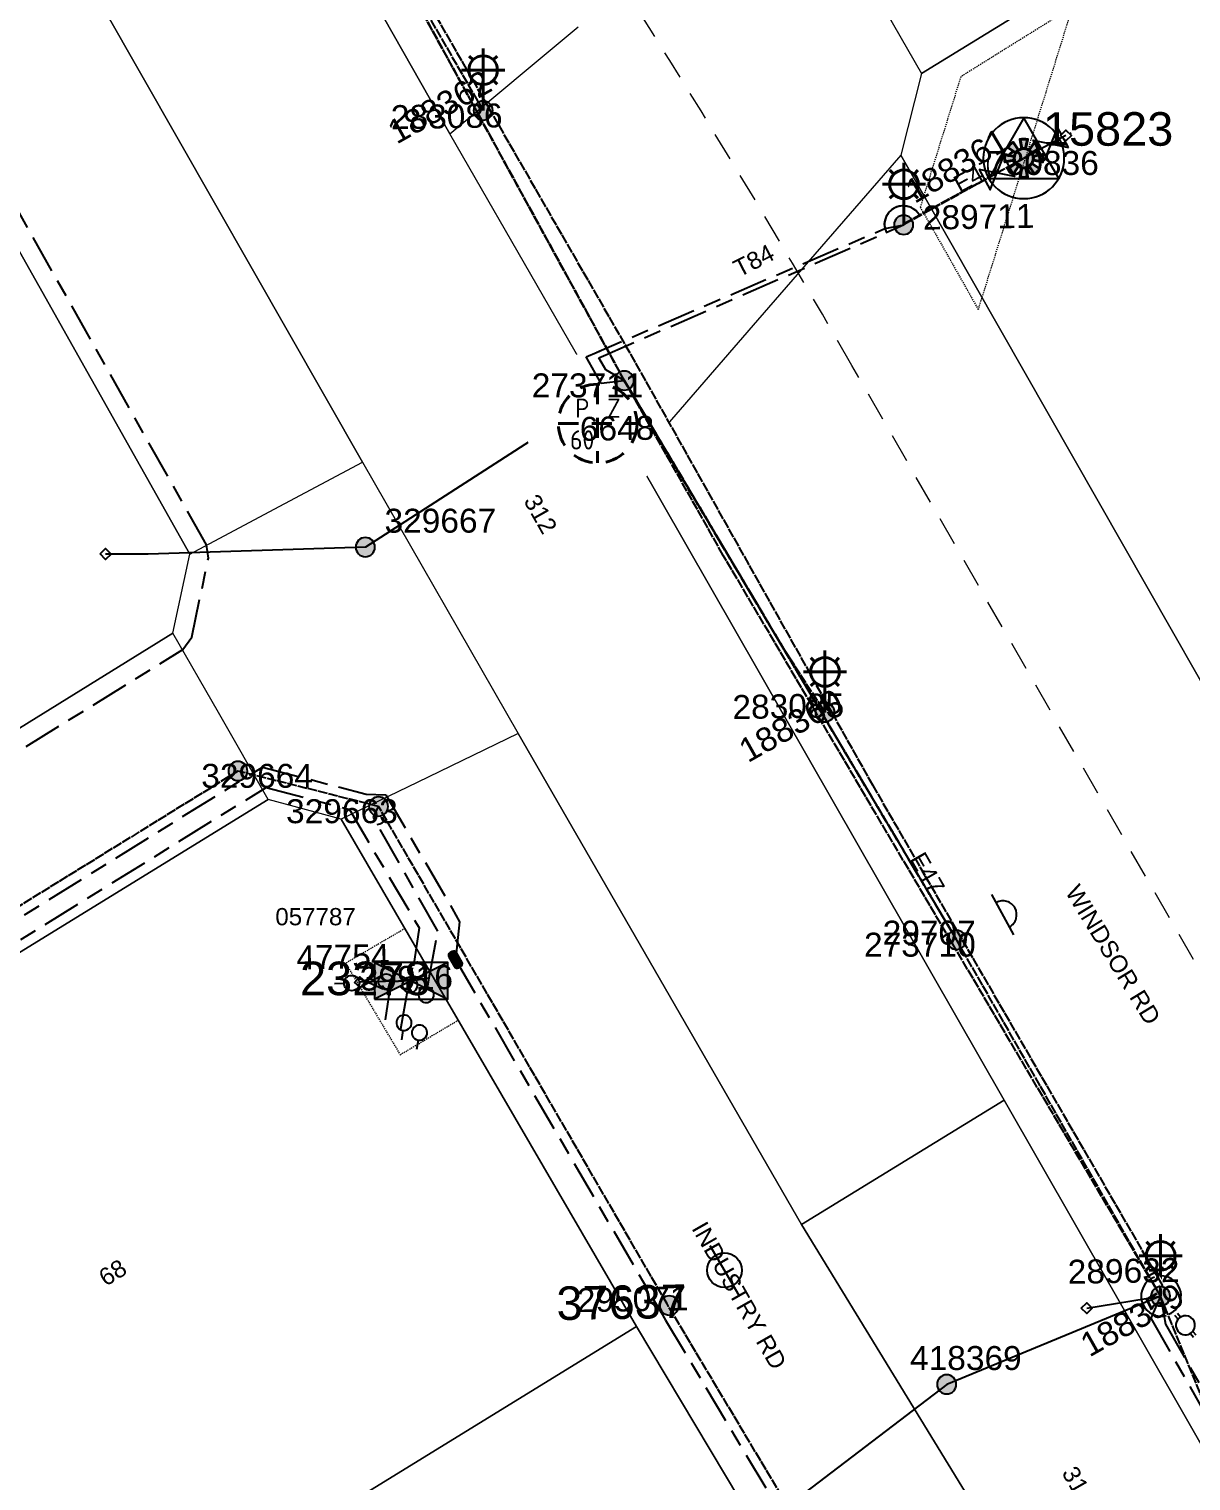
# Model space of a CAD drawing. Header units: metres. Extents: x 299345 to 301288, y 6276165 to 6277715.
# Drawn here: x 299870.3 to 299991.5, y 6276607.5 to 6276759 of the extents above; entities that cross this region are included whole.
import ezdxf
from ezdxf.enums import TextEntityAlignment as Align

# ---------------------------------------------------------------- set-up
doc = ezdxf.new("R2010")
doc.units = ezdxf.units.M
for name, pattern in [('Cable Exist OH', [1, 1, 0]), ('Cable Exist UG', [8.2, 4, -1.2, 1.8, -1.2]), ('Dash', [5, 3, -2]), ('HIDDEN', [0.375, 0.25, -0.125]), ('HIDDEN2', [0.1875, 0.125, -0.0625])]:
    doc.linetypes.add(name, pattern=pattern)
doc.layers.get('0').update_dxf_attribs({"color": 6})
for name, color, linetype, lineweight in [('Cadastre Buildings_SP_EXT', 9, 'Continuous', 5), ('Cadastre Developer_SP_EXT', 9, 'Continuous', 5), ('Cadastre Land Parcels_SP_EXT', 9, 'Continuous', 5), ('Cadastre Other Property_SP_EXT', 9, 'HIDDEN', 5), ('Cadastre Roads_SP_EXT', 9, 'Continuous', 5)]:
    doc.layers.add(name, color=color, linetype=linetype, lineweight=lineweight)
for name, color, linetype in [('Equip_HV_EXT', 7, 'Continuous'), ('Equip_LV_EXT', 7, 'Continuous'), ('Equip_SL_EXT', 7, 'Continuous'), ('Equip_SP_HV_EXT', 7, 'Continuous'), ('Equip_SP_LV_EXT', 7, 'Continuous'), ('Equip_SP_SL_EXT', 7, 'Continuous'), ('Mains_HV_EXT', 7, 'Continuous'), ('Mains_LV_EXT', 7, 'Continuous'), ('Mains_SL_EXT', 7, 'Continuous'), ('Services_SP_EXT', 7, 'Continuous'), ('Sub_SP_EXT', 7, 'Continuous'), ('Sub_SP_TR_HV_LV_EXT', 7, 'Continuous'), ('SupportsOH_SP_TR_HV_LV_SL_EXT', 7, 'Continuous')]:
    doc.layers.add(name, color=color, linetype=linetype)
doc.styles.add('HVSW_LABEL', font='arial.ttf')
doc.styles.add('iecARIAL', font='arial.ttf', dxfattribs={"height": 2})
doc.styles.add('IESYMBOL1', font='isocp.shx')
doc.styles.add('POLE_LABEL', font='arial.ttf')
doc.styles.add('SLCP_LABEL', font='arial.ttf', dxfattribs={"height": 3.5})
doc.styles.get("Standard").update_dxf_attribs({"font": 'arial.ttf'})
doc.styles.add('SWITCH_LABEL', font='arial.ttf', dxfattribs={"height": 2.5})

# ---------------------------------------------------------------- blocks, each defined once
blk = doc.blocks.new('SUB_POLE_EXT')
blk.add_wipeout([(0, 4.22), (0.42, 4.2), (0.83, 4.14), (1.21, 4.05), (1.62, 3.9), (1.99, 3.72), (2.35, 3.51), (2.68, 3.26), (2.99, 2.99), (3.28, 2.66), (3.52, 2.34), (3.76, 1.92), (3.9, 1.62), (4.04, 1.23), (4.18, 0.63), (4.22, 0), (4.18, -0.61), (4.06, -1.15), (3.9, -1.62), (3.58, -2.24), (3.22, -2.73), (2.97, -3.01), (2.68, -3.26), (2.36, -3.5), (2, -3.72), (1.64, -3.89), (1.25, -4.03), (0.82, -4.14), (0.42, -4.2), (0, -4.22), (-0.41, -4.2), (-0.8, -4.15), (-1.21, -4.05), (-1.62, -3.9), (-1.99, -3.73), (-2.35, -3.51), (-2.68, -3.26), (-2.96, -3.02), (-3.23, -2.72), (-3.51, -2.35), (-3.71, -2.01), (-3.91, -1.6), (-4.05, -1.21), (-4.16, -0.76), (-4.22, -0.14), (-4.21, 0.39), (-4.14, 0.83), (-4.03, 1.27), (-3.9, 1.63), (-3.71, 2.02), (-3.5, 2.37), (-3.28, 2.67), (-2.99, 2.99), (-2.68, 3.27), (-2.33, 3.52), (-1.98, 3.73), (-1.63, 3.9), (-1.2, 4.05), (-0.78, 4.15), (-0.4, 4.21)])
blk.add_line((2.16, 0.48), (2.16, 0.48, 0))
blk.add_lwpolyline([(-4.22, 0, 1), (4.22, 0, 1)], format="xyb", close=True)
blk.add_lwpolyline([(2.14, 0.52), (0, 4.22), (-3.66, -2.11), (3.66, -2.11)], close=True)
for tag, height, flags, p in [('ASSET_NUM', 3.5, 8, (2, 2)), ('STREET_CODE', 0.2, 9, (1.5, 0)), ('CONSTRUCTED_VOLTAGE', 0.2, 9, (1.5, -0.2)), ('OPERATING_VOLTAGE', 0.2, 9, (1.5, -0.6)), ('OPERATED_BY', 0.2, 9, (1.5, -0.8)), ('ORIENTATION', 0.2, 9, (1.5, -1.2)), ('OWNED_BY', 0.2, 9, (1.5, -1.4)), ('SECONDARY_VOLTAGE', 0.2, 9, (1.5, -1.6)), ('NO_PHASES', 0.2, 9, (1.5, -0.4)), ('MAINTAINED_BY', 0.2, 9, (1.5, -1)), ('STATE', 0.2, 9, (1.5, -1.8)), ('SUBSTATION_TYPE', 0.2, 9, (1.5, -2)), ('STREETNAME', 0.2, 9, (1.5, -2.8)), ('SUBURB', 0.2, 9, (1.5, -3)), ('USAGE', 0.2, 9, (1.5, -2.2)), ('LEGEND', 0.2, 9, (1.5, -2.4)), ('LOCATION', 0.2, 9, (1.5, -2.6)), ('Z', 0.2, 1, (1.5, -3.4)), ('NOTES', 0.2, 9, (1.5, -3.2))]:
    blk.add_attdef(tag, text='', height=height, dxfattribs=dict(flags=flags)).set_placement(p, align=Align.MIDDLE_LEFT)
blk = doc.blocks.new('SUB_PADMOUNT_EXT')
for points in [[(0, 0), (-3.84, 1.92), (-3.84, -1.92)], [(0, 0), (3.84, 1.92), (3.84, -1.92)]]:
    blk.add_hatch(color=256).paths.add_polyline_path(points)
for p, q in [((3.84, 1.92), (-3.84, -1.92)), ((-3.84, 1.92), (3.84, -1.92))]:
    blk.add_line(p, q)
blk.add_lwpolyline([(-3.84, -1.92), (3.84, -1.92), (3.84, 1.92), (-3.84, 1.92)], close=True)
for tag, height, flags, p in [('ASSET_NUM', 3.5, 8, (2, 2)), ('STREET_CODE', 0.2, 9, (1.5, 0)), ('CONSTRUCTED_VOLTAGE', 0.2, 9, (1.5, -0.2)), ('OPERATING_VOLTAGE', 0.2, 9, (1.5, -0.6)), ('ORIENTATION', 0.2, 9, (1.5, -0.8)), ('OWNED_BY', 0.2, 9, (1.5, -1)), ('OPERATED_BY', 0.2, 9, (1.5, -1.2)), ('SECONDARY_VOLTAGE', 0.2, 9, (1.5, -1.6)), ('NO_PHASES', 0.2, 9, (1.5, -0.4)), ('MAINTAINED_BY', 0.2, 9, (1.5, -1.4)), ('STATE', 0.2, 9, (1.5, -1.8)), ('SUBSTATION_TYPE', 0.2, 9, (1.5, -2.2)), ('STREETNAME', 0.2, 9, (1.5, -3)), ('PARENT', 0.2, 9, (1.5, -2)), ('USAGE', 0.2, 9, (1.5, -2.4)), ('LEGEND', 0.2, 9, (1.5, -2.6)), ('LOCATION', 0.2, 9, (1.5, -2.8)), ('SUBURB', 0.2, 9, (1.5, -3.2)), ('Z', 0.2, 1, (1.5, -3.6)), ('NOTES', 0.2, 9, (1.5, -3.4))]:
    blk.add_attdef(tag, text='', height=height, dxfattribs=dict(flags=flags)).set_placement(p, align=Align.MIDDLE_LEFT)
blk = doc.blocks.new('LV_OH_LINKS_OPEN_EXT')
for p, q in [((-0.17, 4.97), (-0.17, 5.46)), ((0.17, 4.97), (0.17, 5.46)), ((-0.17, 3), (-0.17, 2.5)), ((0.17, 3), (0.17, 2.5))]:
    blk.add_line(p, q)
blk.add_lwpolyline([(0, 2.99, 1), (0, 4.98, 1)], format="xyb", close=True)
at = {"flags": 9}
for tag, p in [('ACTUAL_STATUS', (0, 0)), ('CONSTRUCTED_VOLTAGE', (0, -0.2)), ('OPERATING_VOLTAGE', (0, -0.6)), ('ORIENTATION', (0, -0.8)), ('OWNED_BY', (0, -1)), ('STATE', (0, -1.2)), ('SWITCH_TYPE', (0, -1.4)), ('NO_PHASES', (0, -0.4)), ('USAGE', (0, -1.6)), ('LEGEND', (0, -1.8)), ('NOTES', (0, -2))]:
    blk.add_attdef(tag, text='', height=0.2, dxfattribs=at).set_placement(p, align=Align.MIDDLE_LEFT)
at = {"flags": 1}
blk.add_attdef('Z', (0, 0), '', height=0.2, dxfattribs=at)
blk = doc.blocks.new('LV_OH_LINKS_DISTFUSE_EXT')
for p, q in [((0, 0), (0.96, 0)), ((3.84, 0), (4.8, 0))]:
    blk.add_line(p, q)
blk.add_lwpolyline([(3.84, -1.2), (3.84, 1.2), (0.96, -1.2), (0.96, 1.2)], close=True)
at = {"flags": 9}
for tag, p in [('ACTUAL_STATUS', (0, 0)), ('CONSTRUCTED_VOLTAGE', (0, -0.2)), ('OPERATING_VOLTAGE', (0, -0.6)), ('ORIENTATION', (0, -0.8)), ('OWNED_BY', (0, -1)), ('STATE', (0, -1.2)), ('SWITCH_TYPE', (0, -1.4)), ('NO_PHASES', (0, -0.4)), ('USAGE', (0, -1.6)), ('NOTES', (0, -1.8))]:
    blk.add_attdef(tag, text='', height=0.2, dxfattribs=at).set_placement(p, align=Align.MIDDLE_LEFT)
at = {"flags": 1}
blk.add_attdef('Z', (0, 0), '', height=0.2, dxfattribs=at)
blk = doc.blocks.new('SL_LANTERN_EXT')
at = {"lineweight": 40}
for p, q in [((0, 1.97), (0, 6.47)), ((-1.46, 5.68), (-1.06, 5.28)), ((1.46, 5.68), (1.06, 5.28)), ((-2.25, 4.22), (2.25, 4.22)), ((-1.46, 2.76), (-1.06, 3.16)), ((1.46, 2.76), (1.06, 3.16)), ((0, 0), (0, 2.72))]:
    blk.add_line(p, q, dxfattribs=at)
blk.add_circle((0, 4.22), 1.5, dxfattribs=at)
at = {"style": 'iecARIAL', "flags": 8}
blk.add_attdef('ASSET_NUM', (1.5, 1.5), '', height=2.5, dxfattribs=at)
for tag, p, height, flags in [('OPERATING_VOLTAGE', (0.98, -1.65), 0.2, 9), ('CONSTRUCTED_VOLTAGE', (0.98, -0.65), 0.2, 9), ('CONTROL_TYPE', (0.98, -0.85), 0.2, 9), ('LANTERN_PURPOSE', (0.98, -1.05), 0.2, 9), ('LANTERN_TYPE', (0.98, -1.25), 0.2, 9), ('NO_PHASES', (0.98, -1.45), 0.2, 9), ('LNUMBER', (2.18, -3.25), 2.5, 8), ('ORIENTATION', (0.98, -1.85), 0.2, 9), ('OWNED_BY', (0.98, -2.05), 0.2, 9), ('STATE', (0.98, -2.25), 0.2, 9), ('USAGE', (0.98, -2.45), 0.2, 9), ('CEXIST', (0.98, -2.65), 0.2, 9), ('CNEW', (0.98, -2.85), 0.2, 9), ('CNUMBER', (0.98, -3.05), 0.2, 9), ('CREMOVE', (0.98, -3.25), 0.2, 9), ('CREPLACE', (0.98, -3.45), 0.2, 9), ('LKINGHEIGHT', (0.98, -3.65), 0.2, 9), ('LBRACKET', (0.98, -3.85), 0.2, 9), ('LBRACKETVOCAB', (0.98, -4.05), 0.2, 9), ('LCATEGORY', (0.98, -4.25), 0.2, 9), ('LCHARGE1', (0.98, -4.45), 0.2, 9), ('LCHARGE1PERCENT', (0.98, -4.65), 0.2, 9), ('LCHARGE2', (0.98, -4.85), 0.2, 9), ('LCHARGE2PERCENT', (0.98, -5.05), 0.2, 9), ('LCHARGE3', (0.98, -5.25), 0.2, 9), ('LCHARGE3PERCENT', (0.98, -5.45), 0.2, 9), ('LEXIST', (0.98, -5.65), 0.2, 9), ('LLAMP', (0.98, -5.85), 0.2, 9), ('LLAMPVOCAB', (0.98, -6.05), 0.2, 9), ('LMAST', (0.98, -6.25), 0.2, 9), ('LMASTVOCAB', (0.98, -6.45), 0.2, 9), ('LNEW', (0.98, -6.65), 0.2, 9), ('LANTNUMBER', (0.98, -6.85), 0.2, 9), ('LOUTREACH', (0.98, -7.25), 0.2, 9), ('LOUTREACHVOCAB', (0.98, -7.45), 0.2, 9), ('LRATECODE', (0.98, -7.65), 0.2, 9), ('STREETNAME', (0.98, -9.25), 0.2, 9), ('LREMOVE', (0.98, -7.85), 0.2, 9), ('LREPLACE', (0.98, -8.05), 0.2, 9), ('LTYPE', (0.98, -8.25), 0.2, 9), ('LTYPEVOCAB', (0.98, -8.45), 0.2, 9), ('LEGEND', (0.98, -8.65), 0.2, 9), ('LOCATION', (0.98, -8.85), 0.2, 9), ('NOTES', (0.98, -9.05), 0.2, 9), ('SUBURB', (0.98, -9.45), 0.2, 1)]:
    blk.add_attdef(tag, p, '', height=height, dxfattribs=dict(flags=flags))
blk = doc.blocks.new('SL_NIGHTWATCH_EXT')
at = {"lineweight": 40}
h = blk.add_hatch(color=256, dxfattribs=at)
h.paths.add_polyline_path([(0.39, 1.96, 0.098491), (-0.39, 1.96), (-0.2, 0.98, -0.098491), (0.19, 0.98)])
h.paths.add_polyline_path([(0.55, 0.83, -0.098491), (0.83, 0.56), (1.66, 1.11, 0.098491), (1.11, 1.66)])
h.paths.add_polyline_path([(0.98, 0.2, -0.098491), (0.98, -0.19), (1.96, -0.39, 0.098491), (1.96, 0.39)])
h.paths.add_polyline_path([(0.83, -0.55, -0.098491), (0.56, -0.83), (1.11, -1.66, 0.098491), (1.66, -1.11)])
h.paths.add_polyline_path([(-0.19, -0.98), (-0.39, -1.96, 0.098491), (0.39, -1.96), (0.2, -0.98, -0.098491)])
h.paths.add_polyline_path([(-0.83, -0.56), (-1.66, -1.11, 0.098491), (-1.11, -1.66), (-0.55, -0.83, -0.098491)])
h.paths.add_polyline_path([(-0.98, 0.19), (-1.96, 0.39, 0.098491), (-1.96, -0.39), (-0.98, -0.2, -0.098491)])
h.paths.add_polyline_path([(-1.11, 1.66, 0.098491), (-1.66, 1.11), (-0.83, 0.55, -0.098491), (-0.56, 0.83)])
for p, q in [((-1.16, 1.63), (-1.16, 1.63, 0)), ((-1.1, 1.64), (-1.1, 1.64, 0)), ((1.08, 1.63), (1.08, 1.63, 0)), ((-0.86, -0.57), (-0.86, -0.57, 0)), ((0.82, -0.57), (0.82, -0.57, 0)), ((1.96, -0.37), (1.96, -0.37, 0)), ((1.13, -1.65), (1.13, -1.65, 0))]:
    blk.add_line(p, q, dxfattribs=at)
for points in [[(-0.56, 0.83, 0.098491), (-0.83, 0.55), (-1.66, 1.11, -0.098491), (-1.11, 1.66)], [(-0.2, 0.98, -0.098491), (0.19, 0.98), (0.39, 1.96, 0.098491), (-0.39, 1.96)], [(0.83, 0.56), (1.66, 1.11, 0.098491), (1.11, 1.66), (0.55, 0.83, -0.098491)], [(-0.98, 0.19, 0.098491), (-0.98, -0.2), (-1.96, -0.39, -0.098491), (-1.96, 0.39)], [(0.98, -0.19), (1.96, -0.39, 0.098491), (1.96, 0.39), (0.98, 0.2, -0.098491)], [(-0.83, -0.56, 0.098491), (-0.55, -0.83), (-1.11, -1.66, -0.098491), (-1.66, -1.11)], [(0.2, -0.98), (0.39, -1.96, -0.098491), (-0.39, -1.96), (-0.19, -0.98, 0.098491)], [(0.56, -0.83), (1.11, -1.66, 0.098491), (1.66, -1.11), (0.83, -0.55, -0.098491)]]:
    blk.add_lwpolyline(points, format="xyb", close=True, dxfattribs=at)
blk.add_circle((0, 0), 1, dxfattribs=at)
blk = doc.blocks.new('CCP_EXT')
at = {"flags": 9}
for tag, p in [('LIFE_SUPPORT', (0, -1.6)), ('STATE', (0, -1.8)), ('NOTES', (0, -2))]:
    blk.add_attdef(tag, text='', height=0.2, dxfattribs=at).set_placement(p, align=Align.MIDDLE_LEFT)
blk.add_wipeout([(0, 0.57), (0.57, 0), (0, -0.57), (-0.57, 0)])
blk.add_lwpolyline([(-0.57, 0), (0, 0.57), (0.57, 0), (0, -0.57), (-0.57, 0)])
at = {"flags": 1}
blk.add_attdef('Z', (0, 0), '', height=0.2, dxfattribs=at)
at = {"flags": 9}
for tag, p in [('CCP_TYPE', (0, 0)), ('CONSTRUCTED_VOLTAGE', (0, -0.2)), ('OPERATING_VOLTAGE', (0, -0.6)), ('ORIENTATION', (0, -0.8)), ('OWNED_BY', (0, -1)), ('NO_PHASES', (0, -0.4)), ('USAGE', (0, -1.2)), ('LEGEND', (0, -1.4))]:
    blk.add_attdef(tag, text='', height=0.2, dxfattribs=at).set_placement(p, align=Align.MIDDLE_LEFT)
blk = doc.blocks.new('POLE_EXT')
blk.add_hatch(color=256).paths.add_polyline_path([(-1, 0, 1), (1, 0, 1)])
blk.add_lwpolyline([(-1, 0, 1), (1, 0, 1)], format="xyb", close=True)
for tag, height, flags, p in [('pNumber', 2.5, 8, (-17.84, 2.07)), ('OWNED_BY', 0.2, 9, (1.35, -0.4)), ('SPECIAL_USE', 0.2, 9, (1.35, -0.8)), ('STATE', 0.2, 9, (1.35, -1)), ('cLV', 0.2, 9, (1.35, -1.4)), ('hDepth', 0.2, 9, (1.35, -1.6)), ('PARENT', 0.2, 9, (1.35, -0.6)), ('USAGE', 0.2, 9, (1.35, -1.2)), ('hDia', 0.2, 9, (1.35, -1.8)), ('cHV', 0.2, 9, (1.35, -2)), ('LBRACKET', 0.2, 9, (1.35, -2.2)), ('LExisting', 0.2, 9, (1.35, -2.4)), ('LANTNUMBER', 0.2, 9, (1.35, -2.6)), ('LOther', 0.2, 9, (1.35, -2.8)), ('LRemove', 0.2, 9, (1.35, -3)), ('cLinedev', 0.2, 9, (1.35, -3.4)), ('pExisting', 0.2, 9, (1.35, -3.8)), ('pFooting', 0.2, 9, (1.35, -4.4)), ('pNew', 0.2, 9, (1.35, -4.6)), ('LEGEND', 0.2, 9, (1.35, -3.2)), ('LOCATION', 0.2, 9, (1.35, -3.6)), ('PFNUMBER', 0.2, 9, (1.35, -4)), ('NEWPFNUMBER', 0.2, 9, (1.35, -4.2)), ('pRelocate', 0.2, 9, (1.35, -5)), ('pRemove', 0.2, 9, (1.35, -5.2)), ('pReplace', 0.2, 9, (1.35, -5.4)), ('pStay', 0.2, 9, (1.35, -5.6)), ('pType', 0.2, 9, (1.35, -5.8)), ('cspan', 0.2, 9, (1.35, -6)), ('STREETNAME', 0.2, 9, (1.35, -6.2)), ('SUBURB', 0.2, 9, (1.35, -6.4)), ('OPERATED_BY', 0.2, 9, (1.36, -7.01)), ('NOTES', 0.2, 9, (1.35, -6.6)), ('MAINTAINED_BY', 0.2, 9, (1.36, -6.81))]:
    blk.add_attdef(tag, text='', height=height, dxfattribs=dict(flags=flags)).set_placement(p, align=Align.MIDDLE_LEFT)
at = {"style": 'POLE_LABEL'}
for tag, height, flags, p in [('ASSET_NUM', 2.5, 8, (2, 2)), ('STRUCTURE_PLANT_NUMBER', 0.2, 9, (1.35, 0.03)), ('STREET_CODE', 0.2, 9, (1.35, -0.2))]:
    blk.add_attdef(tag, text='', height=height, dxfattribs=dict(at, flags=flags)).set_placement(p, align=Align.MIDDLE_LEFT)
at = {"flags": 1}
blk.add_attdef('Z', (1.35, -7.33), '', height=0.2, dxfattribs=at)
blk = doc.blocks.new('HV_STJ_EXT')
h = blk.add_hatch(color=256)
edge = h.paths.add_edge_path()
edge.add_ellipse((-0.59, 0.13), major_axis=(0.226, 0.226), ratio=1, start_angle=45, end_angle=135)
edge.add_line((-0.91, 0.13), (-0.91, -0.13))
edge.add_ellipse((-0.59, -0.13), major_axis=(0.226, 0.226), ratio=1, start_angle=135, end_angle=225)
edge.add_line((-0.59, -0.45), (0.59, -0.45))
edge.add_ellipse((0.59, -0.13), major_axis=(-0.226, 0.226), ratio=1, start_angle=135, end_angle=225)
edge.add_line((0.91, -0.13), (0.91, 0.13))
edge.add_ellipse((0.59, 0.13), major_axis=(-0.226, 0.226), ratio=1, start_angle=225, end_angle=315)
edge.add_line((0.59, 0.45), (-0.59, 0.45))
blk.add_lwpolyline([(-0.91, 0.13), (-0.91, -0.13, 0.414214), (-0.59, -0.45), (0.59, -0.45, 0.414214), (0.91, -0.13), (0.91, 0.13, 0.414214), (0.59, 0.45), (-0.59, 0.45, 0.414214)], format="xyb", close=True)
for tag, flags, p in [('ORIENTATION', 9, (1.5, 0)), ('Z', 1, (1.5, -0.8)), ('USAGE', 9, (1.5, -0.2)), ('LEGEND', 9, (1.5, -0.4)), ('NOTES', 9, (1.5, -0.6))]:
    blk.add_attdef(tag, text='', height=0.2, dxfattribs=dict(flags=flags)).set_placement(p, align=Align.MIDDLE_LEFT)
blk = doc.blocks.new('LV_UG_DFUSE_CLOSED_EXT')
for points in [[(1, 0), (0, 0)], [(5.04, 0.73), (2.16, -0.72)], [(5.05, -0.71), (2.16, 0.72)], [(6.2, 0.01), (7.2, 0.01)]]:
    blk.add_lwpolyline(points)
for centre in [(1.8, 0), (5.4, 0.01)]:
    blk.add_circle(centre, 0.8)
at = {"flags": 9}
for tag, p in [('ACTUAL_STATUS', (0, 0)), ('CONSTRUCTED_VOLTAGE', (0, -0.2)), ('OPERATING_VOLTAGE', (0, -0.6)), ('ORIENTATION', (0, -0.8)), ('STATE', (0, -1)), ('SWITCH_TYPE', (0, -1.2)), ('NO_PHASES', (0, -0.4)), ('USAGE', (0, -1.4)), ('NOTES', (0, -1.6))]:
    blk.add_attdef(tag, text='', height=0.2, dxfattribs=at).set_placement(p, align=Align.MIDDLE_LEFT)
at = {"flags": 1}
blk.add_attdef('Z', (0, 0), '', height=0.2, dxfattribs=at)
blk = doc.blocks.new('HV_USL_CLOSED_EXT')
blk.add_line((2.4, 5.5), (-2.4, 5.5))
blk.add_lwpolyline([(1.44, 5.5, 0.414214), (0, 6.94, 0.414214), (-1.44, 5.5)], format="xyb")
for tag, height, flags, p in [('ASSET_NUM', 2.5, 8, (2, 2)), ('STREET_CODE', 0.2, 9, (1.5, 0)), ('ACTUAL_STATUS', 0.2, 9, (1.5, -0.2)), ('CONSTRUCTED_VOLTAGE', 0.2, 9, (1.5, -0.4)), ('OPERATING_VOLTAGE', 0.2, 9, (1.5, -0.8)), ('ORIENTATION', 0.2, 9, (1.5, -1)), ('OWNED_BY', 0.2, 9, (1.5, -1.2)), ('OPERATED_BY', 0.2, 9, (1.5, -1.4)), ('NO_PHASES', 0.2, 9, (1.5, -0.6)), ('MAINTAINED_BY', 0.2, 9, (1.5, -1.6)), ('STATE', 0.2, 9, (1.5, -1.8)), ('SWITCH_TYPE', 0.2, 9, (1.5, -2)), ('STREETNAME', 0.2, 9, (1.5, -2.8)), ('SUBURB', 0.2, 9, (1.5, -3)), ('USAGE', 0.2, 9, (1.5, -2.2)), ('LEGEND', 0.2, 9, (1.5, -2.4)), ('LOCATION', 0.2, 9, (1.5, -2.6)), ('Z', 0.2, 1, (1.5, -3.6)), ('NOTES', 0.2, 9, (1.5, -3.2)), ('LABEL_ALIGNMENT', 0.2, 9, (1.5, -3.4))]:
    blk.add_attdef(tag, text='', height=height, dxfattribs=dict(flags=flags)).set_placement(p, align=Align.MIDDLE_LEFT)
blk = doc.blocks.new('SWG_HOLEC_SU_EXT')
blk.add_line((1.8, -2), (5.8, -2))
for points in [[(1, 0), (0, 0)], [(6.6, 0), (7.6, 0)]]:
    blk.add_lwpolyline(points)
for points in [[(1.8, -0.8, 1), (1.8, 0.8, 1)], [(5.8, -0.8, 1), (5.8, 0.8, 1)]]:
    blk.add_lwpolyline(points, format="xyb", close=True)
at = {"style": 'SWITCH_LABEL', "flags": 8}
blk.add_attdef('ASSET_NUM', text='', height=2.5, rotation=179.9544, dxfattribs=at).set_placement((-2.4, 0), align=Align.MIDDLE_LEFT)
at = {"flags": 1}
blk.add_attdef('Z', (0, 0), '', height=0.2, dxfattribs=at)
at = {"flags": 9}
for tag, p in [('ACTUAL_STATUS', (0, -0.4)), ('CONSTRUCTED_VOLTAGE', (0, -0.6)), ('OPERATING_VOLTAGE', (0, -1)), ('ORIENTATION', (0, -1.2)), ('OWNED_BY', (0, -1.4)), ('NO_PHASES', (0, -0.8)), ('PARENT', (0, -1.6)), ('STATE', (0, -1.8)), ('SWITCH_TYPE', (0, -2)), ('STREETNAME', (0, -2.6)), ('SUBURB', (0, -2.8)), ('USAGE', (0, -2.2)), ('LOCATION', (0, -2.4)), ('NOTES', (0, -3))]:
    blk.add_attdef(tag, text='', height=0.2, dxfattribs=at).set_placement(p, align=Align.MIDDLE_LEFT)
at = {"style": 'SWITCH_LABEL', "flags": 9}
blk.add_attdef('STREET_CODE', text='', height=0.2, dxfattribs=at).set_placement((0, -0.2), align=Align.MIDDLE_LEFT)
blk = doc.blocks.new('HV_ABS_CLOSED_EXT')
blk.add_line((-3, 6.87), (3, 6.87))
blk.add_circle((0, 6.87), 1.8)
at = {"style": 'HVSW_LABEL'}
for tag, height, flags, p in [('ASSET_NUM', 3.5, 8, (2, 2)), ('STREET_CODE', 0.2, 9, (0, -0.2))]:
    blk.add_attdef(tag, text='', height=height, dxfattribs=dict(at, flags=flags)).set_placement(p, align=Align.MIDDLE_LEFT)
at = {"flags": 1}
blk.add_attdef('Z', (0, 0), '', height=0.2, dxfattribs=at)
at = {"flags": 9}
for tag, p in [('ACTUAL_STATUS', (0, -0.4)), ('CONSTRUCTED_VOLTAGE', (0, -0.6)), ('OPERATING_VOLTAGE', (0, -1)), ('ORIENTATION', (0, -1.2)), ('OWNED_BY', (0, -1.4)), ('STATE', (0, -1.6)), ('NO_PHASES', (0, -0.8)), ('SWITCH_TYPE', (0, -1.8)), ('STREETNAME', (0, -2.6)), ('SUBURB', (0, -2.8)), ('USAGE', (0, -2)), ('LEGEND', (0, -2.2)), ('LOCATION', (0, -2.4)), ('NOTES', (0, -3))]:
    blk.add_attdef(tag, text='', height=0.2, dxfattribs=at).set_placement(p, align=Align.MIDDLE_LEFT)
blk = doc.blocks.new('End Shackle_EXT')
at = {"flags": 9}
for tag, p in [('STATE', (0, -1.2)), ('USAGE', (0, -1.4)), ('NOTES', (0, -1.6))]:
    blk.add_attdef(tag, text='', height=0.2, dxfattribs=at).set_placement(p, align=Align.MIDDLE_LEFT)
blk.add_wipeout([(0, 0.25), (1.81, 0.25), (1.82, -0.25), (0, -0.25)])
blk.add_line((1.81, -1), (1.81, 1))
at = {"flags": 1}
blk.add_attdef('Z', (0, 0), '', height=0.2, dxfattribs=at)
at = {"flags": 9}
for tag, p in [('CONNECTOR_TYPE', (0, 0)), ('CONSTRUCTED_VOLTAGE', (0, -0.2)), ('OPERATING_VOLTAGE', (0, -0.6)), ('ORIENTATION', (0, -0.8)), ('OWNED_BY', (0, -1)), ('NO_PHASES', (0, -0.4))]:
    blk.add_attdef(tag, text='', height=0.2, dxfattribs=at).set_placement(p, align=Align.MIDDLE_LEFT)
blk = doc.blocks.new('SLCP_ZELL_EXT')
blk.add_wipeout([(-0.24, 7.5), (-0.71, 7.47), (-1.17, 7.41), (-1.64, 7.32), (-2.09, 7.21), (-2.54, 7.06), (-2.98, 6.89), (-3.41, 6.69), (-3.82, 6.46), (-4.22, 6.21), (-4.6, 5.93), (-4.96, 5.63), (-5.31, 5.31), (-5.63, 4.96), (-5.93, 4.6), (-6.21, 4.22), (-6.46, 3.82), (-6.69, 3.41), (-6.89, 2.98), (-7.06, 2.54), (-7.21, 2.09), (-7.32, 1.64), (-7.41, 1.17), (-7.47, 0.71), (-7.5, 0.24), (-7.5, -0.24), (-7.47, -0.71), (-7.41, -1.17), (-7.32, -1.64), (-7.21, -2.09), (-7.06, -2.54), (-6.89, -2.98), (-6.69, -3.41), (-6.46, -3.82), (-6.21, -4.22), (-5.93, -4.6), (-5.63, -4.96), (-5.31, -5.31), (-4.96, -5.63), (-4.6, -5.93), (-4.22, -6.21), (-3.82, -6.46), (-3.41, -6.69), (-2.98, -6.89), (-2.54, -7.06), (-2.09, -7.21), (-1.64, -7.32), (-1.17, -7.41), (-0.71, -7.47), (-0.24, -7.5), (0.24, -7.5), (0.71, -7.47), (1.17, -7.41), (1.64, -7.32), (2.09, -7.21), (2.54, -7.06), (2.98, -6.89), (3.41, -6.69), (3.82, -6.46), (4.22, -6.21), (4.6, -5.93), (4.96, -5.63), (5.31, -5.31), (5.63, -4.96), (5.93, -4.6), (6.21, -4.22), (6.46, -3.82), (6.69, -3.41), (6.89, -2.98), (7.06, -2.54), (7.21, -2.09), (7.32, -1.64), (7.41, -1.17), (7.47, -0.71), (7.5, -0.24), (7.5, 0.24), (7.47, 0.71), (7.41, 1.17), (7.32, 1.64), (7.21, 2.09), (7.06, 2.54), (6.89, 2.98), (6.69, 3.41), (6.46, 3.82), (6.21, 4.22), (5.93, 4.6), (5.63, 4.96), (5.31, 5.31), (4.96, 5.63), (4.6, 5.93), (4.22, 6.21), (3.82, 6.46), (3.41, 6.69), (2.98, 6.89), (2.54, 7.06), (2.09, 7.21), (1.64, 7.32), (1.17, 7.41), (0.71, 7.47), (0.24, 7.5)])
at = {"linetype": 'Dash', "lineweight": 40, "ltscale": 0.7}
for p, q in [((0, 4.11), (0, -4.11)), ((-4.11, 0), (4.11, 0))]:
    blk.add_line(p, q, dxfattribs=at)
blk.add_circle((0, 0), 4.11, dxfattribs=at)
at = {"lineweight": 40, "style": 'IESYMBOL1'}
for s, p in [('P', (-1.6, 0)), ('Z', (1.7, 0)), ('60', (-1.61, -3.31))]:
    blk.add_text(s, height=2, dxfattribs=at).set_placement(p, align=Align.BOTTOM_CENTER)
at = {"style": 'SLCP_LABEL'}
for tag, height, flags, p in [('ASSET_NUM', 2.5, 8, (2, 2)), ('STREET_CODE', 0.2, 9, (0, -0.2))]:
    blk.add_attdef(tag, text='', height=height, dxfattribs=dict(at, flags=flags)).set_placement(p, align=Align.MIDDLE_LEFT)
at = {"flags": 1}
blk.add_attdef('Z', (0, 0), '', height=0.2, dxfattribs=at)
at = {"flags": 9}
for tag, p in [('CONSTRUCTED_VOLTAGE', (0, -0.4)), ('CONTROL_TYPE', (0, -0.6)), ('OPERATING_VOLTAGE', (0, -1)), ('ORIENTATION', (0, -1.2)), ('OWNED_BY', (0, -1.4)), ('NO_PHASES', (0, -0.8)), ('USAGE', (0, -1.6)), ('STATE', (0, -2)), ('LOCATION', (0, -1.8)), ('NOTES', (0, -2.2))]:
    blk.add_attdef(tag, text='', height=0.2, dxfattribs=at).set_placement(p, align=Align.MIDDLE_LEFT)

msp = doc.modelspace()

# ---------------------------------------------------------------- linework, layer by layer
at = {"layer": 'Cadastre Developer_SP_EXT', "linetype": 'Dash'}
msp.add_lwpolyline([(299956.09, 6276723.9, 0.025518), (299902.81, 6276807.01)], format="xyb", dxfattribs=at)
msp.add_lwpolyline([(299996.69, 6276653.27), (299956.09, 6276723.9)], dxfattribs=at)
at = {"layer": 'Cadastre Land Parcels_SP_EXT', "linetype": 'Continuous'}
for points in [[(299860.93, 6276578.93), (299933.62, 6276623.66), (299902.83, 6276676.57), (299895.22, 6276678.62), (299820.24, 6276632.52), (299856.7, 6276576.37), (299860.93, 6276578.93)], [(299992.35, 6276599.59), (299994.3, 6276608.25), (299971.97, 6276647.27), (299950.83, 6276634.28), (299974.3, 6276595.95), (299976.86, 6276594.33), (299979.84, 6276593.64), (299982.99, 6276593.88), (299992.35, 6276599.59)], [(299956.67, 6276585.05), (299933.62, 6276623.66), (299860.93, 6276578.93), (299888.97, 6276536.15), (299954.83, 6276576.59), (299956.06, 6276579.1), (299956.74, 6276581.91), (299956.67, 6276585.05)]]:
    msp.add_lwpolyline(points, close=True, dxfattribs=at)
at = {"layer": 'Cadastre Roads_SP_EXT', "linetype": 'Continuous'}
msp.add_lwpolyline([(300231.65, 6276919), (300228.36, 6276928.51), (300224.91, 6276938.46), (300139.24, 6276885.87), (299953.39, 6276771.78), (299958.17, 6276763.41), (299963.36, 6276754.34), (300102.01, 6276839.45), (300231.65, 6276919)], close=True, dxfattribs=at)
for points in [[(299899.31, 6276774.2), (299914.16, 6276748.07), (299927.54, 6276759.21)], [(299765.5, 6276598.81), (299793.26, 6276615.89), (299820.24, 6276632.52), (299895.22, 6276678.62), (299895.22, 6276678.62), (299890.02, 6276687.7), (299885.27, 6276695.97), (299854.97, 6276677.24), (299826.2, 6276659.52), (299755.54, 6276615.97), (299754.46, 6276615.51), (299753.42, 6276615.12), (299752.37, 6276614.76), (299751.84, 6276614.61), (299751.3, 6276614.45), (299750.45, 6276614.22), (299749.41, 6276613.91), (299748.77, 6276613.75), (299748.12, 6276613.6), (299747.15, 6276613.4), (299746.16, 6276613.25), (299745.51, 6276613.16), (299744.83, 6276613.1), (299743.68, 6276613.25)]]:
    msp.add_lwpolyline(points, dxfattribs=at)
at = {"layer": 'Mains_HV_EXT', "linetype": 'Continuous'}
for points in [[(299963.2, 6276739.47, 1.019959), (299959.73, 6276737.69)], [(299931.26, 6276724.22, 0.333966), (299930.41, 6276723.43)], [(299906.58, 6276676.03, 0.171112), (299907.53, 6276676.54)], [(299987.24, 6276628.6, 0.85587), (299988.89, 6276624.79)]]:
    msp.add_lwpolyline(points, format="xyb", dxfattribs=at)
at = {"layer": 'Mains_HV_EXT', "linetype": 'Cable Exist UG'}
msp.add_lwpolyline([(299910.12, 6276659.71), (299912, 6276660.01), (299912.91, 6276664.89), (299912.91, 6276664.89), (299906.18, 6276676.75), (299906.72, 6276677.9)], dxfattribs=at)
at = {"layer": 'Mains_HV_EXT', "linetype": 'Cable Exist OH'}
for points in [[(299936.81, 6276626.01), (299906.72, 6276677.9)], [(299965.23, 6276578.42), (299965.2, 6276578.48), (299936.97, 6276625.73), (299936.81, 6276626.01)]]:
    msp.add_lwpolyline(points, dxfattribs=at)
at = {"layer": 'Mains_LV_EXT', "linetype": 'Continuous'}
for points in [[(299963.18, 6276739.52, 0.821277), (299959.48, 6276738.32)], [(299930.95, 6276722.08, 0.189213), (299932.37, 6276722.35)], [(299989.12, 6276624.92, 1.097407), (299987.24, 6276628.6)]]:
    msp.add_lwpolyline(points, format="xyb", dxfattribs=at)

# ---------------------------------------------------------------- block references
at = {"layer": 'Equip_HV_EXT', "rotation": 299.6248764867311}
msp.add_blockref('HV_STJ_EXT', (299914.74, 6276661.92), dxfattribs=at)
at = {"layer": 'Equip_SP_HV_EXT'}
ref = msp.add_blockref('HV_USL_CLOSED_EXT', (299967.01, 6276663.98), dxfattribs=dict(at, rotation=298.4894523080297))
ref.add_attrib('ASSET_NUM', '29707', dxfattribs={"layer": '0', "height": 2.5}).set_placement((299969.01, 6276664.73), align=Align.MIDDLE_RIGHT)
ref = msp.add_blockref('HV_ABS_CLOSED_EXT', (299936.87, 6276626.05), dxfattribs=dict(at, rotation=300.3359641548824))
ref.add_attrib('ASSET_NUM', '37637', dxfattribs={"layer": '0', "height": 3.5, "rotation": 1, "style": 'HVSW_LABEL'}).set_placement((299938.87, 6276626.3), align=Align.MIDDLE_RIGHT)
at = {"layer": 'Equip_SP_LV_EXT', "rotation": 220.5767384969569}
msp.add_blockref('LV_OH_LINKS_OPEN_EXT', (299988.29, 6276626.8), dxfattribs=at)
at = {"layer": 'Equip_SP_SL_EXT'}
ref = msp.add_blockref('SL_LANTERN_EXT', (299917.63, 6276750.49), dxfattribs=at)
ref.add_attrib('ASSET_NUM', '188362', dxfattribs={"layer": '0', "height": 2.5, "rotation": 29.4018, "style": 'iecARIAL'}).set_placement((299919.13, 6276751.99), align=Align.BOTTOM_RIGHT)
ref = msp.add_blockref('SL_LANTERN_EXT', (299953.28, 6276687.71), dxfattribs=at)
ref.add_attrib('ASSET_NUM', '188360', dxfattribs={"layer": '0', "height": 2.5, "rotation": 29.4018, "style": 'iecARIAL'}).set_placement((299954.78, 6276689.21), align=Align.MIDDLE_RIGHT)
ref = msp.add_blockref('SL_LANTERN_EXT', (299988.29, 6276626.8), dxfattribs=at)
ref.add_attrib('ASSET_NUM', '188359', dxfattribs={"layer": '0', "height": 2.5, "rotation": 29.4018, "style": 'iecARIAL'}).set_placement((299989.79, 6276628.3), align=Align.TOP_RIGHT)
at = {"layer": 'Sub_SP_EXT'}
ref = msp.add_blockref('SUB_PADMOUNT_EXT', (299910.12, 6276659.71), dxfattribs=at)
ref.add_attrib('ASSET_NUM', '23278', dxfattribs={"layer": '0', "height": 3.5}).set_placement((299912.12, 6276659.96), align=Align.MIDDLE_RIGHT)
at = {"layer": 'Sub_SP_TR_HV_LV_EXT'}
ref = msp.add_blockref('SUB_POLE_EXT', (299974.02, 6276745.52), dxfattribs=at)
ref.add_attrib('ASSET_NUM', '15823', dxfattribs={"layer": '0', "height": 3.5}).set_placement((299976.02, 6276745.77), align=Align.BOTTOM_LEFT)
at = {"layer": 'SupportsOH_SP_TR_HV_LV_SL_EXT'}
ref = msp.add_blockref('POLE_EXT', (299917.63, 6276750.49), dxfattribs=at)
ref.add_attrib('ASSET_NUM', '283086', dxfattribs={"layer": '0', "height": 2.5, "rotation": 1, "style": 'POLE_LABEL'}).set_placement((299919.63, 6276751.24), align=Align.TOP_RIGHT)
ref = msp.add_blockref('POLE_EXT', (299905.34, 6276704.95), dxfattribs=at)
ref.add_attrib('ASSET_NUM', '329667', dxfattribs={"layer": '0', "height": 2.5, "rotation": 0.0611, "style": 'POLE_LABEL'}).set_placement((299907.34, 6276705.7), align=Align.BOTTOM_LEFT)
ref = msp.add_blockref('POLE_EXT', (299953.28, 6276687.71), dxfattribs=at)
ref.add_attrib('ASSET_NUM', '283085', dxfattribs={"layer": '0', "height": 2.5, "rotation": 1, "style": 'POLE_LABEL'}).set_placement((299955.28, 6276688.46), align=Align.MIDDLE_RIGHT)
ref = msp.add_blockref('POLE_EXT', (299892.05, 6276681.59), dxfattribs=at)
ref.add_attrib('ASSET_NUM', '329664', dxfattribs={"layer": '0', "height": 2.5, "style": 'POLE_LABEL'}).set_placement((299894.05, 6276682.34), align=Align.TOP_CENTER)
ref = msp.add_blockref('POLE_EXT', (299906.72, 6276677.9), dxfattribs=at)
ref.add_attrib('ASSET_NUM', '329663', dxfattribs={"layer": '0', "height": 2.5, "style": 'POLE_LABEL'}).set_placement((299908.72, 6276678.65), align=Align.TOP_RIGHT)
ref = msp.add_blockref('POLE_EXT', (299967.01, 6276663.98), dxfattribs=at)
ref.add_attrib('ASSET_NUM', '273710', dxfattribs={"layer": '0', "height": 2.5, "style": 'POLE_LABEL'}).set_placement((299969.01, 6276664.73), align=Align.TOP_RIGHT)
ref = msp.add_blockref('POLE_EXT', (299937.05, 6276625.84), dxfattribs=at)
ref.add_attrib('ASSET_NUM', '295071', dxfattribs={"layer": '0', "height": 2.5, "rotation": 1, "style": 'POLE_LABEL'}).set_placement((299939.05, 6276626.59), align=Align.MIDDLE_RIGHT)
ref = msp.add_blockref('POLE_EXT', (299965.98, 6276617.61), dxfattribs=at)
ref.add_attrib('ASSET_NUM', '418369', dxfattribs={"layer": '0', "height": 2.5, "rotation": 0.0015, "style": 'POLE_LABEL'}).set_placement((299967.98, 6276618.36), align=Align.BOTTOM_CENTER)

# ---------------------------------------------------------------- texts
at = {"layer": 'Cadastre Land Parcels_SP_EXT'}
for s, rotation, p in [('312', 299.6223, (299921.8, 6276709.78)), ('68', 31.5801, (299878.26, 6276627.78)), ('312', 299.6223, (299977.93, 6276608.4))]:
    msp.add_text(s, height=1.8, rotation=rotation, dxfattribs=at).set_placement(p)
at = {"layer": 'Cadastre Other Property_SP_EXT'}
msp.add_text('057787', height=1.8, dxfattribs=at).set_placement((299895.95, 6276665.5))
at = {"layer": 'Cadastre Roads_SP_EXT'}
for s, rotation, p in [('WINDSOR RD', 301.371, (299978.28, 6276669)), ('INDUSTRY RD', 299.6231, (299939.32, 6276633.9))]:
    msp.add_text(s, height=1.8, rotation=rotation, dxfattribs=at).set_placement(p)
at = {"layer": 'Mains_LV_EXT'}
for s, rotation, p in [('T84', 27.0445, (299944.33, 6276733.06)), ('E47', 299.8561, (299962.09, 6276672.44))]:
    msp.add_text(s, height=1.8, rotation=rotation, dxfattribs=at).set_placement(p)

# ---------------------------------------------------------------- next in the draw order: linework, layer by layer
at = {"layer": 'Cadastre Land Parcels_SP_EXT', "linetype": 'Continuous'}
for points in [[(300178.81, 6276714.63), (300102.01, 6276839.45), (299963.36, 6276754.34), (299961.18, 6276745.85), (300030.71, 6276623.95), (300178.81, 6276714.63)], [(299914.16, 6276748.07), (299899.31, 6276774.2), (299878.08, 6276761.03), (299905.03, 6276713.81), (299921.28, 6276685.5), (299950.83, 6276634.28), (299971.97, 6276647.27), (299933.7, 6276714.13), (299914.16, 6276748.07)]]:
    msp.add_lwpolyline(points, close=True, dxfattribs=at)
at = {"layer": 'Mains_HV_EXT', "linetype": 'Cable Exist OH'}
msp.add_lwpolyline([(299961.52, 6276738.72), (299974.02, 6276745.52)], dxfattribs=at)
at = {"layer": 'Mains_LV_EXT', "linetype": 'Cable Exist OH'}
msp.add_lwpolyline([(299961.55, 6276738.64), (299974.02, 6276745.52)], dxfattribs=at)

# ---------------------------------------------------------------- next in the draw order: block references
at = {"layer": 'Equip_LV_EXT'}
for p, rotation in [((299974.73, 6276745.89), 28.24175695722336), ((299973.33, 6276745.11), 208.5298866020244)]:
    msp.add_blockref('LV_OH_LINKS_DISTFUSE_EXT', p, dxfattribs=dict(at, rotation=rotation))
at = {"layer": 'Equip_SP_SL_EXT'}
ref = msp.add_blockref('SL_LANTERN_EXT', (299961.52, 6276738.58), dxfattribs=at)
ref.add_attrib('ASSET_NUM', '188361', dxfattribs={"layer": '0', "height": 2.5, "rotation": 30.5929, "style": 'iecARIAL'}).set_placement((299963.02, 6276740.08), align=Align.BOTTOM_LEFT)
msp.add_blockref('SL_NIGHTWATCH_EXT', (299974.02, 6276745.52), dxfattribs=at)
at = {"layer": 'SupportsOH_SP_TR_HV_LV_SL_EXT'}
ref = msp.add_blockref('POLE_EXT', (299974.02, 6276745.52), dxfattribs=at)
ref.add_attrib('ASSET_NUM', '730836', dxfattribs={"layer": '0', "height": 2.5, "style": 'POLE_LABEL'}).set_placement((299976.02, 6276746.27), align=Align.TOP_CENTER)
ref = msp.add_blockref('POLE_EXT', (299961.49, 6276738.56), dxfattribs=at)
ref.add_attrib('ASSET_NUM', '289711', dxfattribs={"layer": '0', "height": 2.5, "rotation": 1, "style": 'POLE_LABEL'}).set_placement((299963.49, 6276739.31), align=Align.MIDDLE_LEFT)

# ---------------------------------------------------------------- next in the draw order: texts
at = {"layer": 'Mains_LV_EXT'}
msp.add_text('E47', height=1.8, rotation=28.5419, dxfattribs=at).set_placement((299967.34, 6276741.85))

# ---------------------------------------------------------------- next in the draw order: block references
at = {"layer": 'Services_SP_EXT'}
for p in [(299978.42, 6276747.89), (299980.59, 6276625.56)]:
    msp.add_blockref('CCP_EXT', p, dxfattribs=at)
for p, rotation in [((299878.25, 6276704.23), 359.6725477427409), ((299904.78, 6276659.57), 2.458001959479928)]:
    msp.add_blockref('CCP_EXT', p, dxfattribs=dict(at, rotation=rotation))

# ---------------------------------------------------------------- next in the draw order: linework, layer by layer
at = {"layer": 'Cadastre Buildings_SP_EXT', "linetype": 'Continuous'}
msp.add_lwpolyline([(299854.97, 6276677.24), (299885.27, 6276695.97), (299887.02, 6276704.22), (299860.94, 6276750.48), (299823.95, 6276727.68), (299795.23, 6276709.94), (299826.2, 6276659.52), (299854.97, 6276677.24)], close=True, dxfattribs=at)
at = {"layer": 'Cadastre Other Property_SP_EXT', "linetype": 'HIDDEN2'}
for points in [[(299963.22, 6276740.42), (299969.28, 6276729.72), (299979.11, 6276761.28), (299967.45, 6276754.02), (299963.22, 6276740.42)], [(299915.03, 6276655.61), (299909.47, 6276665.16), (299903.29, 6276661.54), (299908.97, 6276652), (299915.03, 6276655.61)]]:
    msp.add_lwpolyline(points, close=True, dxfattribs=at)
at = {"layer": 'Cadastre Roads_SP_EXT', "linetype": 'Continuous'}
msp.add_lwpolyline([(299838.06, 6276789.75), (299860.94, 6276750.48), (299887.02, 6276704.22), (299894.77, 6276708.35), (299894.77, 6276708.35), (299905.03, 6276713.81), (299878.08, 6276761.03)], dxfattribs=at)
for points in [[(299933.7, 6276714.13), (299971.97, 6276647.27), (299994.3, 6276608.25), (300009.81, 6276614.94), (300030.71, 6276623.95), (299961.18, 6276745.85), (299946.26, 6276728.63), (299933.7, 6276714.13)], [(299950.83, 6276634.28), (299921.28, 6276685.5), (299910.74, 6276680.4), (299902.83, 6276676.57), (299933.62, 6276623.66), (299956.67, 6276585.05), (299964.32, 6276589.78), (299974.3, 6276595.95), (299950.83, 6276634.28)]]:
    msp.add_lwpolyline(points, close=True, dxfattribs=at)
at = {"layer": 'Mains_HV_EXT', "linetype": 'Cable Exist UG'}
for points in [[(299840.05, 6276670.27), (299841.69, 6276670.94), (299844.74, 6276665.93), (299844.74, 6276665.93), (299851.45, 6276655.2), (299894.61, 6276682.01), (299905.43, 6276679.18), (299907.46, 6276679.11), (299907.46, 6276679.11), (299914.41, 6276667.25), (299915.17, 6276665.86), (299914.74, 6276661.92)], [(299840.05, 6276670.27), (299851.06, 6276652.61), (299851.06, 6276652.61), (299894.99, 6276679.89), (299903.67, 6276677.58), (299910.94, 6276665.23), (299910.12, 6276659.71)], [(299914.74, 6276661.92), (299936.18, 6276625.11), (299936.66, 6276624.32), (299936.66, 6276624.32), (299959.68, 6276585.75), (299959.73, 6276581.56), (299958.87, 6276577.88), (299956.87, 6276574.44), (299891.11, 6276533.96), (299889.74, 6276533.12), (299889.74, 6276533.12), (299864, 6276517.37), (299862.27, 6276516.31), (299862.27, 6276516.31), (299835.39, 6276499.86), (299833.67, 6276498.81), (299833.67, 6276498.81), (299807.66, 6276482.85), (299777.8, 6276465.04), (299777.8, 6276465.04), (299739.87, 6276441.78), (299735.08, 6276445.25), (299733.37, 6276444.2)]]:
    msp.add_lwpolyline(points, dxfattribs=at)
at = {"layer": 'Mains_HV_EXT', "linetype": 'Cable Exist OH'}
msp.add_lwpolyline([(299906.72, 6276677.9), (299892.05, 6276681.59), (299840.93, 6276650.02)], dxfattribs=at)
at = {"layer": 'Mains_LV_EXT', "linetype": 'Cable Exist UG'}
msp.add_lwpolyline([(299840.03, 6276670.37), (299842.16, 6276667), (299842.16, 6276667), (299856.02, 6276675.54), (299886.32, 6276694.27), (299887.23, 6276695.56), (299887.23, 6276695.56), (299888.97, 6276703.81), (299888.76, 6276705.2), (299888.76, 6276705.2), (299862.68, 6276751.46)], dxfattribs=at)
at = {"layer": 'Services_SP_EXT'}
for points in [[(299978.42, 6276747.89), (299974.02, 6276745.52)], [(299932.33, 6276722.33), (299905.34, 6276704.95), (299882.67, 6276704.21), (299878.25, 6276704.23)], [(299910.12, 6276659.71), (299904.78, 6276659.57)], [(299988.29, 6276626.8), (299965.98, 6276617.61), (299940.54, 6276598.21)], [(299980.59, 6276625.56), (299988.29, 6276626.8)]]:
    msp.add_lwpolyline(points, dxfattribs=at)

# ---------------------------------------------------------------- next in the draw order: block references
at = {"layer": 'Equip_HV_EXT'}
ref = msp.add_blockref('SWG_HOLEC_SU_EXT', (299910.26, 6276661.06), dxfattribs=dict(at, rotation=261.1918215469781))
ref.add_attrib('ASSET_NUM', '47754', dxfattribs={"layer": '0', "height": 2.5, "rotation": 1, "style": 'SWITCH_LABEL'}).set_placement((299907.86, 6276662.31), align=Align.MIDDLE_RIGHT)
ref = msp.add_blockref('SWG_HOLEC_SU_EXT', (299912, 6276660.01), dxfattribs=dict(at, rotation=259.9393101781947))
ref.add_attrib('ASSET_NUM', '39916', dxfattribs={"layer": '0', "height": 2.5, "rotation": 1, "style": 'SWITCH_LABEL'}).set_placement((299909.6, 6276661.26), align=Align.TOP_CENTER)
at = {"layer": 'Equip_LV_EXT', "rotation": 182.191653775707}
msp.add_blockref('LV_UG_DFUSE_CLOSED_EXT', (299909.31, 6276659.69), dxfattribs=at)

# ---------------------------------------------------------------- next in the draw order: block references
at = {"layer": 'Equip_SL_EXT'}
ref = msp.add_blockref('SLCP_ZELL_EXT', (299929.57, 6276717.84), dxfattribs=at)
ref.add_attrib('ASSET_NUM', '6648', dxfattribs={"layer": '0', "height": 2.5, "rotation": 1, "style": 'SLCP_LABEL'}).set_placement((299931.57, 6276718.59), align=Align.TOP_CENTER)
at = {"layer": 'Mains_HV_EXT', "rotation": 120.0964462904319}
msp.add_blockref('End Shackle_EXT', (299988.6, 6276627.72), dxfattribs=at)

# ---------------------------------------------------------------- next in the draw order: linework, layer by layer
at = {"layer": 'Mains_HV_EXT', "linetype": 'Cable Exist OH'}
for points in [[(299871.05, 6276833.55), (299904.43, 6276774.69), (299932.99, 6276725.09), (299958.23, 6276680.15), (299988.6, 6276627.72)], [(299903.91, 6276774.2), (299932.35, 6276722.32)], [(299932.35, 6276722.35), (299967.01, 6276663.98)], [(299988.29, 6276626.8), (299967.01, 6276663.98)], [(300004.03, 6276588.18), (299988.29, 6276626.8)]]:
    msp.add_lwpolyline(points, dxfattribs=at)
at = {"layer": 'Mains_HV_EXT', "linetype": 'Cable Exist UG'}
for points in [[(299932.35, 6276722.32), (299930.41, 6276723.43), (299929.68, 6276724.7), (299961.49, 6276738.56)], [(299988.29, 6276626.8), (299988.81, 6276623.88), (299988.81, 6276623.88), (299996.97, 6276609.61), (300026.14, 6276619.49), (300028.18, 6276619.91)]]:
    msp.add_lwpolyline(points, dxfattribs=at)
at = {"layer": 'Mains_LV_EXT', "linetype": 'Cable Exist UG'}
for points in [[(299932.33, 6276722.28), (299929.95, 6276722.03), (299928.38, 6276724.81), (299959.54, 6276738.18), (299961.54, 6276738.58)], [(299988.29, 6276626.8), (299987.29, 6276624.52), (299987.29, 6276624.52), (299996.51, 6276608.25), (300028.19, 6276619.86)]]:
    msp.add_lwpolyline(points, dxfattribs=at)
at = {"layer": 'Mains_LV_EXT', "linetype": 'Cable Exist OH'}
for points in [[(299988.29, 6276626.8), (299967.01, 6276663.98), (299932.24, 6276722.47)], [(300004.03, 6276588.18), (299988.29, 6276626.8)]]:
    msp.add_lwpolyline(points, dxfattribs=at)
at = {"layer": 'Mains_SL_EXT', "linetype": 'Cable Exist OH'}
for points in [[(299932.4, 6276722.23), (299903.91, 6276774.2), (299917.63, 6276750.49)], [(299988.29, 6276626.8), (299942.68, 6276704.09), (299932.27, 6276722.48)], [(299932.42, 6276722.23), (299948.36, 6276695.35), (299953.28, 6276687.71)]]:
    msp.add_lwpolyline(points, dxfattribs=at)

# ---------------------------------------------------------------- next in the draw order: block references
at = {"layer": 'SupportsOH_SP_TR_HV_LV_SL_EXT'}
ref = msp.add_blockref('POLE_EXT', (299932.35, 6276722.32), dxfattribs=at)
ref.add_attrib('ASSET_NUM', '273711', dxfattribs={"layer": '0', "height": 2.5, "style": 'POLE_LABEL'}).set_placement((299934.35, 6276723.07), align=Align.TOP_RIGHT)
ref = msp.add_blockref('POLE_EXT', (299988.29, 6276626.8), dxfattribs=at)
ref.add_attrib('ASSET_NUM', '289632', dxfattribs={"layer": '0', "height": 2.5, "rotation": 1, "style": 'POLE_LABEL'}).set_placement((299990.29, 6276627.55), align=Align.BOTTOM_RIGHT)

doc.saveas('drawing.dxf')
